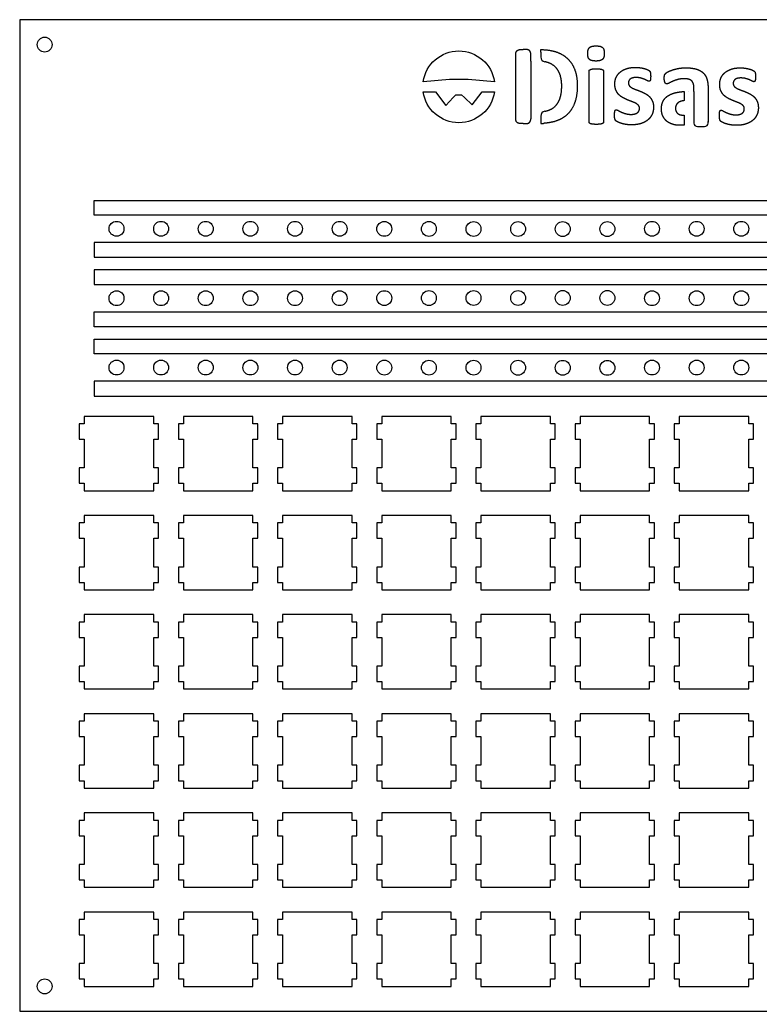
# Model space of a CAD drawing. Header units: millimetres. Extents: x 0 to 300, y 0 to 200.
# Drawn here: x 0 to 149.3, y 0 to 200 of the extents above; entities that cross this region are included whole.
import ezdxf

# ---------------------------------------------------------------- set-up
doc = ezdxf.new("R2010")
doc.units = ezdxf.units.MM
doc.layers.get('0').update_dxf_attribs({"linetype": 'CONTINUOUS'})

msp = doc.modelspace()

# ---------------------------------------------------------------- linework, layer by layer
for p, q in [((100.93, 194), (101.54, 194)), ((102.15, 194), (101.54, 194)), ((100.03, 180.03), (100.03, 193.04)), ((103.05, 191.63), (103.05, 193.04)), ((105.05, 193.48), (105.05, 193.98)), ((105.05, 193.98), (105.58, 193.98)), ((105.05, 193.48), (105.05, 192.51)), ((103.05, 191.63), (103.05, 181.47)), ((114.81, 179.37), (114.81, 189.64)), ((117.72, 189.64), (117.72, 179.37)), ((135.96, 185.57), (135.96, 186.19)), ((138.81, 186.26), (138.81, 179.34)), ((133.96, 185.57), (133.96, 183.7)), ((134.95, 185.57), (134.95, 185.57)), ((135.96, 185.57), (135.96, 179.48)), ((103.05, 181.47), (103.05, 180.03)), ((105.05, 180.58), (105.05, 179.61)), ((133.96, 180.78), (133.96, 178.78)), ((101.54, 179.07), (100.93, 179.07)), ((101.54, 179.07), (102.15, 179.07)), ((105.05, 179.61), (105.05, 179.1)), ((105.05, 179.1), (105.59, 179.11)), ((135.96, 179.48), (135.96, 179.18)), ((136.66, 178.48), (138.11, 178.48)), ((138.81, 179.18), (138.81, 179.48))]:
    msp.add_line(p, q)
for points in [[(300, 200), (0, 200), (0, 0), (300, 0)], [(285, 160.58), (15, 160.58), (15, 163.58), (285, 163.58)], [(15, 152.09), (285, 152.09), (285, 155.09), (15, 155.09)], [(15, 149.59), (15, 146.59), (285, 146.59), (285, 149.59)], [(285, 141.09), (285, 138.09), (15, 138.09), (15, 141.09)], [(15, 132.59), (15, 135.59), (285, 135.59), (285, 132.59)], [(15, 124.1), (285, 124.1), (285, 127.1), (15, 127.1)], [(13, 105), (27, 105), (27, 106.5), (28, 106.5), (28, 109.6), (27, 109.6), (27, 115.4), (28, 115.4), (28, 118.5), (27, 118.5), (27, 120), (13, 120), (13, 118.5), (12, 118.5), (12, 115.4), (13, 115.4), (13, 109.6), (12, 109.6), (12, 106.5), (13, 106.5)], [(47, 109.6), (47, 115.4), (48, 115.4), (48, 118.5), (47, 118.5), (47, 120), (33, 120), (33, 118.5), (32, 118.5), (32, 115.4), (33, 115.4), (33, 109.6), (32, 109.6), (32, 106.5), (33, 106.5), (33, 105), (47, 105), (47, 106.5), (48, 106.5), (48, 109.6)], [(52, 109.6), (52, 106.5), (53, 106.5), (53, 105), (67, 105), (67, 106.5), (68, 106.5), (68, 109.6), (67, 109.6), (67, 115.4), (68, 115.4), (68, 118.5), (67, 118.5), (67, 120), (53, 120), (53, 118.5), (52, 118.5), (52, 115.4), (53, 115.4), (53, 109.6)], [(87, 109.6), (87, 115.4), (88, 115.4), (88, 118.5), (87, 118.5), (87, 120), (73, 120), (73, 118.5), (72, 118.5), (72, 115.4), (73, 115.4), (73, 109.6), (72, 109.6), (72, 106.5), (73, 106.5), (73, 105), (87, 105), (87, 106.5), (88, 106.5), (88, 109.6)], [(107, 106.5), (108, 106.5), (108, 109.6), (107, 109.6), (107, 115.4), (108, 115.4), (108, 118.5), (107, 118.5), (107, 120), (93, 120), (93, 118.5), (92, 118.5), (92, 115.4), (93, 115.4), (93, 109.6), (92, 109.6), (92, 106.5), (93, 106.5), (93, 105), (107, 105)], [(112, 115.4), (113, 115.4), (113, 109.6), (112, 109.6), (112, 106.5), (113, 106.5), (113, 105), (127, 105), (127, 106.5), (128, 106.5), (128, 109.6), (127, 109.6), (127, 115.4), (128, 115.4), (128, 118.5), (127, 118.5), (127, 120), (113, 120), (113, 118.5), (112, 118.5)], [(133, 109.6), (132, 109.6), (132, 106.5), (133, 106.5), (133, 105), (147, 105), (147, 106.5), (148, 106.5), (148, 109.6), (147, 109.6), (147, 115.4), (148, 115.4), (148, 118.5), (147, 118.5), (147, 120), (133, 120), (133, 118.5), (132, 118.5), (132, 115.4), (133, 115.4)], [(13, 85), (27, 85), (27, 86.5), (28, 86.5), (28, 89.6), (27, 89.6), (27, 95.4), (28, 95.4), (28, 98.5), (27, 98.5), (27, 100), (13, 100), (13, 98.5), (12, 98.5), (12, 95.4), (13, 95.4), (13, 89.6), (12, 89.6), (12, 86.5), (13, 86.5)], [(33, 100), (33, 98.5), (32, 98.5), (32, 95.4), (33, 95.4), (33, 89.6), (32, 89.6), (32, 86.5), (33, 86.5), (33, 85), (47, 85), (47, 86.5), (48, 86.5), (48, 89.6), (47, 89.6), (47, 95.4), (48, 95.4), (48, 98.5), (47, 98.5), (47, 100)], [(53, 100), (53, 98.5), (52, 98.5), (52, 95.4), (53, 95.4), (53, 89.6), (52, 89.6), (52, 86.5), (53, 86.5), (53, 85), (67, 85), (67, 86.5), (68, 86.5), (68, 89.6), (67, 89.6), (67, 95.4), (68, 95.4), (68, 98.5), (67, 98.5), (67, 100)], [(73, 95.4), (73, 89.6), (72, 89.6), (72, 86.5), (73, 86.5), (73, 85), (87, 85), (87, 86.5), (88, 86.5), (88, 89.6), (87, 89.6), (87, 95.4), (88, 95.4), (88, 98.5), (87, 98.5), (87, 100), (73, 100), (73, 98.5), (72, 98.5), (72, 95.4)], [(92, 95.4), (93, 95.4), (93, 89.6), (92, 89.6), (92, 86.5), (93, 86.5), (93, 85), (107, 85), (107, 86.5), (108, 86.5), (108, 89.6), (107, 89.6), (107, 95.4), (108, 95.4), (108, 98.5), (107, 98.5), (107, 100), (93, 100), (93, 98.5), (92, 98.5)], [(128, 86.5), (128, 89.6), (127, 89.6), (127, 95.4), (128, 95.4), (128, 98.5), (127, 98.5), (127, 100), (113, 100), (113, 98.5), (112, 98.5), (112, 95.4), (113, 95.4), (113, 89.6), (112, 89.6), (112, 86.5), (113, 86.5), (113, 85), (127, 85), (127, 86.5)], [(147, 86.5), (148, 86.5), (148, 89.6), (147, 89.6), (147, 95.4), (148, 95.4), (148, 98.5), (147, 98.5), (147, 100), (133, 100), (133, 98.5), (132, 98.5), (132, 95.4), (133, 95.4), (133, 89.6), (132, 89.6), (132, 86.5), (133, 86.5), (133, 85), (147, 85)], [(27, 69.6), (27, 75.4), (28, 75.4), (28, 78.5), (27, 78.5), (27, 80), (13, 80), (13, 78.5), (12, 78.5), (12, 75.4), (13, 75.4), (13, 69.6), (12, 69.6), (12, 66.5), (13, 66.5), (13, 65), (27, 65), (27, 66.5), (28, 66.5), (28, 69.6)], [(33, 65), (47, 65), (47, 66.5), (48, 66.5), (48, 69.6), (47, 69.6), (47, 75.4), (48, 75.4), (48, 78.5), (47, 78.5), (47, 80), (33, 80), (33, 78.5), (32, 78.5), (32, 75.4), (33, 75.4), (33, 69.6), (32, 69.6), (32, 66.5), (33, 66.5)], [(52, 66.5), (53, 66.5), (53, 65), (67, 65), (67, 66.5), (68, 66.5), (68, 69.6), (67, 69.6), (67, 75.4), (68, 75.4), (68, 78.5), (67, 78.5), (67, 80), (53, 80), (53, 78.5), (52, 78.5), (52, 75.4), (53, 75.4), (53, 69.6), (52, 69.6)], [(88, 69.6), (87, 69.6), (87, 75.4), (88, 75.4), (88, 78.5), (87, 78.5), (87, 80), (73, 80), (73, 78.5), (72, 78.5), (72, 75.4), (73, 75.4), (73, 69.6), (72, 69.6), (72, 66.5), (73, 66.5), (73, 65), (87, 65), (87, 66.5), (88, 66.5)], [(92, 75.4), (93, 75.4), (93, 69.6), (92, 69.6), (92, 66.5), (93, 66.5), (93, 65), (107, 65), (107, 66.5), (108, 66.5), (108, 69.6), (107, 69.6), (107, 75.4), (108, 75.4), (108, 78.5), (107, 78.5), (107, 80), (93, 80), (93, 78.5), (92, 78.5)], [(127, 75.4), (128, 75.4), (128, 78.5), (127, 78.5), (127, 80), (113, 80), (113, 78.5), (112, 78.5), (112, 75.4), (113, 75.4), (113, 69.6), (112, 69.6), (112, 66.5), (113, 66.5), (113, 65), (127, 65), (127, 66.5), (128, 66.5), (128, 69.6), (127, 69.6)], [(148, 69.6), (147, 69.6), (147, 75.4), (148, 75.4), (148, 78.5), (147, 78.5), (147, 80), (133, 80), (133, 78.5), (132, 78.5), (132, 75.4), (133, 75.4), (133, 69.6), (132, 69.6), (132, 66.5), (133, 66.5), (133, 65), (147, 65), (147, 66.5), (148, 66.5)], [(12, 55.4), (13, 55.4), (13, 49.6), (12, 49.6), (12, 46.5), (13, 46.5), (13, 45), (27, 45), (27, 46.5), (28, 46.5), (28, 49.6), (27, 49.6), (27, 55.4), (28, 55.4), (28, 58.5), (27, 58.5), (27, 60), (13, 60), (13, 58.5), (12, 58.5)], [(32, 49.6), (32, 46.5), (33, 46.5), (33, 45), (47, 45), (47, 46.5), (48, 46.5), (48, 49.6), (47, 49.6), (47, 55.4), (48, 55.4), (48, 58.5), (47, 58.5), (47, 60), (33, 60), (33, 58.5), (32, 58.5), (32, 55.4), (33, 55.4), (33, 49.6)], [(52, 58.5), (52, 55.4), (53, 55.4), (53, 49.6), (52, 49.6), (52, 46.5), (53, 46.5), (53, 45), (67, 45), (67, 46.5), (68, 46.5), (68, 49.6), (67, 49.6), (67, 55.4), (68, 55.4), (68, 58.5), (67, 58.5), (67, 60), (53, 60), (53, 58.5)], [(73, 55.4), (73, 49.6), (72, 49.6), (72, 46.5), (73, 46.5), (73, 45), (87, 45), (87, 46.5), (88, 46.5), (88, 49.6), (87, 49.6), (87, 55.4), (88, 55.4), (88, 58.5), (87, 58.5), (87, 60), (73, 60), (73, 58.5), (72, 58.5), (72, 55.4)], [(92, 49.6), (92, 46.5), (93, 46.5), (93, 45), (107, 45), (107, 46.5), (108, 46.5), (108, 49.6), (107, 49.6), (107, 55.4), (108, 55.4), (108, 58.5), (107, 58.5), (107, 60), (93, 60), (93, 58.5), (92, 58.5), (92, 55.4), (93, 55.4), (93, 49.6)], [(113, 60), (113, 58.5), (112, 58.5), (112, 55.4), (113, 55.4), (113, 49.6), (112, 49.6), (112, 46.5), (113, 46.5), (113, 45), (127, 45), (127, 46.5), (128, 46.5), (128, 49.6), (127, 49.6), (127, 55.4), (128, 55.4), (128, 58.5), (127, 58.5), (127, 60)], [(148, 58.5), (147, 58.5), (147, 60), (133, 60), (133, 58.5), (132, 58.5), (132, 55.4), (133, 55.4), (133, 49.6), (132, 49.6), (132, 46.5), (133, 46.5), (133, 45), (147, 45), (147, 46.5), (148, 46.5), (148, 49.6), (147, 49.6), (147, 55.4), (148, 55.4)], [(13, 25), (27, 25), (27, 26.5), (28, 26.5), (28, 29.6), (27, 29.6), (27, 35.4), (28, 35.4), (28, 38.5), (27, 38.5), (27, 40), (13, 40), (13, 38.5), (12, 38.5), (12, 35.4), (13, 35.4), (13, 29.6), (12, 29.6), (12, 26.5), (13, 26.5)], [(47, 38.5), (47, 40), (33, 40), (33, 38.5), (32, 38.5), (32, 35.4), (33, 35.4), (33, 29.6), (32, 29.6), (32, 26.5), (33, 26.5), (33, 25), (47, 25), (47, 26.5), (48, 26.5), (48, 29.6), (47, 29.6), (47, 35.4), (48, 35.4), (48, 38.5)], [(52, 26.5), (53, 26.5), (53, 25), (67, 25), (67, 26.5), (68, 26.5), (68, 29.6), (67, 29.6), (67, 35.4), (68, 35.4), (68, 38.5), (67, 38.5), (67, 40), (53, 40), (53, 38.5), (52, 38.5), (52, 35.4), (53, 35.4), (53, 29.6), (52, 29.6)], [(88, 35.4), (88, 38.5), (87, 38.5), (87, 40), (73, 40), (73, 38.5), (72, 38.5), (72, 35.4), (73, 35.4), (73, 29.6), (72, 29.6), (72, 26.5), (73, 26.5), (73, 25), (87, 25), (87, 26.5), (88, 26.5), (88, 29.6), (87, 29.6), (87, 35.4)], [(108, 38.5), (107, 38.5), (107, 40), (93, 40), (93, 38.5), (92, 38.5), (92, 35.4), (93, 35.4), (93, 29.6), (92, 29.6), (92, 26.5), (93, 26.5), (93, 25), (107, 25), (107, 26.5), (108, 26.5), (108, 29.6), (107, 29.6), (107, 35.4), (108, 35.4)], [(113, 29.6), (112, 29.6), (112, 26.5), (113, 26.5), (113, 25), (127, 25), (127, 26.5), (128, 26.5), (128, 29.6), (127, 29.6), (127, 35.4), (128, 35.4), (128, 38.5), (127, 38.5), (127, 40), (113, 40), (113, 38.5), (112, 38.5), (112, 35.4), (113, 35.4)], [(148, 29.6), (147, 29.6), (147, 35.4), (148, 35.4), (148, 38.5), (147, 38.5), (147, 40), (133, 40), (133, 38.5), (132, 38.5), (132, 35.4), (133, 35.4), (133, 29.6), (132, 29.6), (132, 26.5), (133, 26.5), (133, 25), (147, 25), (147, 26.5), (148, 26.5)], [(27, 15.4), (28, 15.4), (28, 18.5), (27, 18.5), (27, 20), (13, 20), (13, 18.5), (12, 18.5), (12, 15.4), (13, 15.4), (13, 9.6), (12, 9.6), (12, 6.5), (13, 6.5), (13, 5), (27, 5), (27, 6.5), (28, 6.5), (28, 9.6), (27, 9.6)], [(48, 6.5), (48, 9.6), (47, 9.6), (47, 15.4), (48, 15.4), (48, 18.5), (47, 18.5), (47, 20), (33, 20), (33, 18.5), (32, 18.5), (32, 15.4), (33, 15.4), (33, 9.6), (32, 9.6), (32, 6.5), (33, 6.5), (33, 5), (47, 5), (47, 6.5)], [(67, 9.6), (67, 15.4), (68, 15.4), (68, 18.5), (67, 18.5), (67, 20), (53, 20), (53, 18.5), (52, 18.5), (52, 15.4), (53, 15.4), (53, 9.6), (52, 9.6), (52, 6.5), (53, 6.5), (53, 5), (67, 5), (67, 6.5), (68, 6.5), (68, 9.6)], [(88, 9.6), (87, 9.6), (87, 15.4), (88, 15.4), (88, 18.5), (87, 18.5), (87, 20), (73, 20), (73, 18.5), (72, 18.5), (72, 15.4), (73, 15.4), (73, 9.6), (72, 9.6), (72, 6.5), (73, 6.5), (73, 5), (87, 5), (87, 6.5), (88, 6.5)], [(107, 6.5), (108, 6.5), (108, 9.6), (107, 9.6), (107, 15.4), (108, 15.4), (108, 18.5), (107, 18.5), (107, 20), (93, 20), (93, 18.5), (92, 18.5), (92, 15.4), (93, 15.4), (93, 9.6), (92, 9.6), (92, 6.5), (93, 6.5), (93, 5), (107, 5)], [(128, 18.5), (127, 18.5), (127, 20), (113, 20), (113, 18.5), (112, 18.5), (112, 15.4), (113, 15.4), (113, 9.6), (112, 9.6), (112, 6.5), (113, 6.5), (113, 5), (127, 5), (127, 6.5), (128, 6.5), (128, 9.6), (127, 9.6), (127, 15.4), (128, 15.4)], [(148, 18.5), (147, 18.5), (147, 20), (133, 20), (133, 18.5), (132, 18.5), (132, 15.4), (133, 15.4), (133, 9.6), (132, 9.6), (132, 6.5), (133, 6.5), (133, 5), (147, 5), (147, 6.5), (148, 6.5), (148, 9.6), (147, 9.6), (147, 15.4), (148, 15.4)]]:
    msp.add_lwpolyline(points, close=True)
for points in [[(81.36, 187.48, -0.87068), (95.72, 187.48), (90.43, 187.98), (86.64, 187.98)], [(89.66, 184.34), (91.24, 182.84), (93.27, 185.48), (95.72, 185.48, -0.87068), (81.36, 185.48), (83.81, 185.48), (85.91, 182.74), (87.42, 184.34), (87.95, 184.9), (89.07, 184.9)]]:
    msp.add_lwpolyline(points, format="xyb", close=True)
for centre in [(5, 195), (19.5, 157.84), (28.5, 157.84), (37.5, 157.84), (46.5, 157.84), (55.5, 157.84), (64.5, 157.84), (73.5, 157.83), (82.5, 157.82), (91.5, 157.81), (100.5, 157.8), (109.5, 157.79), (118.5, 157.78), (127.5, 157.84), (136.5, 157.84), (145.5, 157.84), (19.5, 143.84), (28.5, 143.84), (37.5, 143.84), (46.5, 143.84), (55.5, 143.84), (64.5, 143.84), (73.5, 143.85), (82.5, 143.86), (91.5, 143.87), (100.5, 143.88), (109.5, 143.89), (118.5, 143.89), (127.5, 143.84), (136.5, 143.84), (145.5, 143.84), (19.5, 129.85), (28.5, 129.85), (37.5, 129.85), (46.5, 129.85), (55.5, 129.85), (64.5, 129.85), (73.5, 129.84), (82.5, 129.83), (91.5, 129.82), (100.5, 129.81), (109.5, 129.8), (118.5, 129.79), (127.5, 129.85), (136.5, 129.85), (145.5, 129.85), (5, 5)]:
    msp.add_circle(centre, 1.5)
for centre, radius, start, end in [((106.05, 192.51), 1, 180, 260.2178), ((106.05, 180.58), 1, 99.7601, 180), ((136.66, 179.18), 0.7, 180, 270), ((138.11, 179.18), 0.7, -90, 0)]:
    msp.add_arc(centre, radius, start, end)
for points in [[(100.29, 193.78), (100.55, 194), (100.93, 194)], [(102.79, 193.78), (102.53, 194), (102.15, 194)], [(114.53, 193.18), (114.53, 194.06), (114.88, 194.4)], [(114.88, 194.4), (115.24, 194.74), (116.22, 194.74)], [(116.22, 194.74), (117.19, 194.74), (117.53, 194.41)], [(117.53, 194.41), (117.88, 194.08), (117.88, 193.24)], [(100.03, 193.04), (100.03, 193.55), (100.29, 193.78)], [(103.05, 193.04), (103.05, 193.55), (102.79, 193.78)], [(105.58, 193.98), (107.05, 193.9), (108.15, 193.54)], [(108.15, 193.54), (109.54, 193.07), (110.49, 192.15)], [(110.49, 192.15), (111.44, 191.23), (111.94, 189.88)], [(114.87, 192.02), (114.53, 192.34), (114.53, 193.18)], [(116.19, 191.69), (115.21, 191.69), (114.87, 192.02)], [(117.52, 192.03), (117.16, 191.69), (116.19, 191.69)], [(117.88, 193.24), (117.88, 192.36), (117.52, 192.03)], [(106.84, 191.25), (106.43, 191.43), (105.88, 191.53)], [(108.25, 190.21), (107.7, 190.88), (106.84, 191.25)], [(109.05, 188.63), (108.8, 189.54), (108.25, 190.21)], [(115.11, 190), (115.28, 190.06), (115.56, 190.09)], [(115.56, 190.09), (115.83, 190.13), (116.26, 190.13)], [(116.26, 190.13), (116.69, 190.13), (116.97, 190.09)], [(116.97, 190.09), (117.24, 190.06), (117.41, 190)], [(121.12, 189.49), (121.66, 189.93), (122.44, 190.17)], [(122.44, 190.17), (123.22, 190.41), (124.19, 190.41)], [(124.19, 190.41), (124.68, 190.41), (125.13, 190.34)], [(125.13, 190.34), (125.59, 190.28), (125.96, 190.17)], [(125.96, 190.17), (126.33, 190.07), (126.58, 189.95)], [(131.76, 189.93), (132.3, 190.1), (132.94, 190.21)], [(132.94, 190.21), (133.58, 190.32), (134.26, 190.32)], [(134.26, 190.32), (135.47, 190.32), (136.33, 190.09)], [(136.33, 190.09), (137.19, 189.85), (137.75, 189.36)], [(142.27, 189.4), (142.81, 189.84), (143.59, 190.08)], [(143.59, 190.08), (144.37, 190.32), (145.34, 190.32)], [(145.34, 190.32), (145.82, 190.32), (146.28, 190.25)], [(146.28, 190.25), (146.73, 190.19), (147.1, 190.08)], [(147.1, 190.08), (147.47, 189.98), (147.73, 189.86)], [(109.29, 186.65), (109.29, 187.71), (109.05, 188.63)], [(111.94, 189.88), (112.43, 188.53), (112.43, 186.76)], [(114.81, 189.64), (114.81, 189.76), (114.88, 189.85)], [(114.88, 189.85), (114.95, 189.93), (115.11, 190)], [(117.41, 190), (117.58, 189.93), (117.65, 189.85)], [(117.65, 189.85), (117.72, 189.76), (117.72, 189.64)], [(120, 187.08), (120, 187.82), (120.29, 188.44)], [(120.29, 188.44), (120.58, 189.05), (121.12, 189.49)], [(123.11, 188.05), (122.92, 187.9), (122.83, 187.7)], [(123.58, 188.28), (123.29, 188.2), (123.11, 188.05)], [(124.26, 188.36), (123.87, 188.36), (123.58, 188.28)], [(125.25, 188.24), (124.81, 188.36), (124.26, 188.36)], [(126.01, 187.98), (125.68, 188.12), (125.25, 188.24)], [(126.58, 189.95), (126.83, 189.83), (126.94, 189.74)], [(126.94, 189.74), (127.05, 189.65), (127.1, 189.57)], [(127.1, 189.57), (127.14, 189.48), (127.17, 189.36)], [(127.21, 188.11), (127.19, 187.91), (127.15, 187.79)], [(127.17, 189.36), (127.19, 189.24), (127.21, 189.06)], [(127.21, 189.06), (127.23, 188.88), (127.23, 188.61)], [(127.23, 188.61), (127.23, 188.3), (127.21, 188.11)], [(129.97, 188.25), (129.97, 188.6), (130.03, 188.81)], [(130, 187.76), (129.97, 187.98), (129.97, 188.25)], [(130.03, 188.81), (130.08, 189.02), (130.25, 189.19)], [(130.25, 189.19), (130.41, 189.35), (130.81, 189.56)], [(130.81, 189.56), (131.22, 189.76), (131.76, 189.93)], [(134.01, 188.12), (133.28, 188.12), (132.71, 187.96)], [(134.94, 188), (134.56, 188.12), (134.01, 188.12)], [(135.54, 187.65), (135.31, 187.89), (134.94, 188)], [(137.75, 189.36), (138.3, 188.87), (138.55, 188.1)], [(138.55, 188.1), (138.81, 187.32), (138.81, 186.26)], [(141.15, 186.99), (141.15, 187.73), (141.44, 188.35)], [(141.44, 188.35), (141.73, 188.96), (142.27, 189.4)], [(144.73, 188.19), (144.44, 188.11), (144.25, 187.96)], [(145.41, 188.27), (145.02, 188.27), (144.73, 188.19)], [(146.39, 188.15), (145.96, 188.27), (145.41, 188.27)], [(147.16, 187.89), (146.83, 188.03), (146.39, 188.15)], [(147.73, 189.86), (147.98, 189.74), (148.09, 189.65)], [(148.09, 189.65), (148.2, 189.56), (148.25, 189.48)], [(148.25, 189.48), (148.29, 189.39), (148.32, 189.27)], [(148.36, 188.02), (148.34, 187.82), (148.3, 187.7)], [(148.32, 189.27), (148.34, 189.15), (148.36, 188.97)], [(148.36, 188.97), (148.37, 188.79), (148.37, 188.52)], [(148.37, 188.52), (148.37, 188.21), (148.36, 188.02)], [(109.01, 184.39), (109.29, 185.36), (109.29, 186.65)], [(112.43, 186.76), (112.43, 184.7), (111.9, 183.24)], [(120.22, 185.83), (120, 186.35), (120, 187.08)], [(122.83, 187.7), (122.74, 187.49), (122.74, 187.26)], [(122.74, 187.26), (122.74, 186.91), (122.96, 186.66)], [(122.96, 186.66), (123.18, 186.42), (123.53, 186.24)], [(123.53, 186.24), (123.89, 186.05), (124.35, 185.89)], [(126.56, 187.72), (126.34, 187.84), (126.01, 187.98)], [(126.88, 187.6), (126.78, 187.6), (126.56, 187.72)], [(127.04, 187.64), (126.97, 187.6), (126.88, 187.6)], [(127.15, 187.79), (127.11, 187.68), (127.04, 187.64)], [(130.1, 187.39), (130.04, 187.54), (130, 187.76)], [(130.26, 187.16), (130.17, 187.24), (130.1, 187.39)], [(130.49, 187.08), (130.36, 187.08), (130.26, 187.16)], [(130.97, 187.24), (130.67, 187.08), (130.49, 187.08)], [(131.7, 187.6), (131.26, 187.4), (130.97, 187.24)], [(132.71, 187.96), (132.14, 187.8), (131.7, 187.6)], [(135.86, 187.04), (135.76, 187.4), (135.54, 187.65)], [(135.96, 186.19), (135.96, 186.68), (135.86, 187.04)], [(141.36, 185.74), (141.15, 186.26), (141.15, 186.99)], [(143.98, 187.61), (143.88, 187.4), (143.88, 187.17)], [(143.88, 187.17), (143.88, 186.82), (144.1, 186.57)], [(144.25, 187.96), (144.07, 187.81), (143.98, 187.61)], [(144.1, 186.57), (144.32, 186.33), (144.68, 186.15)], [(144.68, 186.15), (145.04, 185.96), (145.49, 185.8)], [(147.7, 187.63), (147.48, 187.75), (147.16, 187.89)], [(148.03, 187.51), (147.92, 187.51), (147.7, 187.63)], [(148.19, 187.55), (148.12, 187.51), (148.03, 187.51)], [(148.3, 187.7), (148.26, 187.59), (148.19, 187.55)], [(108.16, 182.77), (108.73, 183.42), (109.01, 184.39)], [(120.78, 184.94), (120.43, 185.31), (120.22, 185.83)], [(121.58, 184.32), (121.13, 184.58), (120.78, 184.94)], [(122.49, 183.87), (122.02, 184.07), (121.58, 184.32)], [(124.35, 185.89), (124.8, 185.73), (125.27, 185.54)], [(125.27, 185.54), (125.74, 185.35), (126.19, 185.09)], [(126.19, 185.09), (126.65, 184.84), (127.01, 184.47)], [(127.01, 184.47), (127.36, 184.1), (127.58, 183.59)], [(129.76, 183.63), (130.11, 184.29), (130.81, 184.72)], [(130.81, 184.72), (131.5, 185.15), (132.54, 185.36)], [(132.54, 185.36), (133.19, 185.49), (133.96, 185.54)], [(141.93, 184.85), (141.58, 185.22), (141.36, 185.74)], [(142.73, 184.23), (142.28, 184.49), (141.93, 184.85)], [(143.64, 183.78), (143.17, 183.98), (142.73, 184.23)], [(145.49, 185.8), (145.95, 185.64), (146.42, 185.45)], [(146.42, 185.45), (146.88, 185.26), (147.34, 185)], [(147.34, 185), (147.8, 184.75), (148.15, 184.38)], [(148.15, 184.38), (148.51, 184.01), (148.73, 183.5)], [(106.73, 181.79), (107.59, 182.12), (108.16, 182.77)], [(111.9, 183.24), (111.36, 181.78), (110.36, 180.86)], [(123.4, 183.51), (122.96, 183.68), (122.49, 183.87)], [(124.2, 183.17), (123.84, 183.35), (123.4, 183.51)], [(124.76, 182.74), (124.55, 182.98), (124.2, 183.17)], [(124.98, 182.14), (124.98, 182.49), (124.76, 182.74)], [(124.86, 181.61), (124.98, 181.84), (124.98, 182.14)], [(127.8, 182.37), (127.8, 181.49), (127.47, 180.83)], [(127.58, 183.59), (127.8, 183.08), (127.8, 182.37)], [(129.4, 182.06), (129.4, 182.96), (129.76, 183.63)], [(129.68, 180.61), (129.4, 181.23), (129.4, 182.06)], [(132.39, 182.83), (132.24, 182.54), (132.24, 182.15)], [(132.24, 182.15), (132.24, 181.51), (132.65, 181.14)], [(132.84, 183.33), (132.53, 183.12), (132.39, 182.83)], [(133.65, 183.64), (133.15, 183.54), (132.84, 183.33)], [(133.96, 183.7), (133.8, 183.67), (133.65, 183.64)], [(144.55, 183.42), (144.1, 183.59), (143.64, 183.78)], [(145.34, 183.08), (144.99, 183.26), (144.55, 183.42)], [(145.91, 182.65), (145.7, 182.89), (145.34, 183.08)], [(146.12, 182.05), (146.12, 182.4), (145.91, 182.65)], [(146.01, 181.52), (146.12, 181.75), (146.12, 182.05)], [(148.95, 182.28), (148.95, 181.4), (148.62, 180.74)], [(148.73, 183.5), (148.95, 182.99), (148.95, 182.28)], [(100.29, 179.3), (100.03, 179.52), (100.03, 180.03)], [(102.79, 179.3), (103.05, 179.52), (103.05, 180.03)], [(105.88, 181.57), (106.35, 181.65), (106.73, 181.79)], [(110.36, 180.86), (109.35, 179.94), (107.92, 179.5)], [(119.94, 180.79), (119.94, 181.13), (119.97, 181.33)], [(120.01, 180.02), (119.94, 180.28), (119.94, 180.79)], [(119.97, 181.33), (119.99, 181.53), (120.04, 181.65)], [(120.21, 179.64), (120.08, 179.76), (120.01, 180.02)], [(120.04, 181.65), (120.08, 181.77), (120.15, 181.81)], [(120.15, 181.81), (120.22, 181.85), (120.33, 181.85)], [(120.33, 181.85), (120.45, 181.85), (120.7, 181.71)], [(120.7, 181.71), (120.95, 181.56), (121.32, 181.39)], [(121.32, 181.39), (121.69, 181.22), (122.18, 181.07)], [(122.18, 181.07), (122.67, 180.92), (123.29, 180.92)], [(123.29, 180.92), (123.68, 180.92), (123.99, 181)], [(123.99, 181), (124.29, 181.08), (124.52, 181.23)], [(124.52, 181.23), (124.74, 181.38), (124.86, 181.61)], [(127.47, 180.83), (127.14, 180.16), (126.54, 179.71)], [(130.46, 179.56), (129.96, 179.99), (129.68, 180.61)], [(132.65, 181.14), (133.06, 180.77), (133.79, 180.77)], [(133.79, 180.77), (133.87, 180.77), (133.96, 180.78)], [(141.09, 180.7), (141.09, 181.04), (141.12, 181.24)], [(141.16, 179.93), (141.09, 180.19), (141.09, 180.7)], [(141.12, 181.24), (141.14, 181.44), (141.18, 181.56)], [(141.18, 181.56), (141.23, 181.68), (141.3, 181.72)], [(141.3, 181.72), (141.37, 181.76), (141.47, 181.76)], [(141.47, 181.76), (141.6, 181.76), (141.85, 181.62)], [(141.85, 181.62), (142.1, 181.47), (142.47, 181.3)], [(142.47, 181.3), (142.83, 181.13), (143.33, 180.98)], [(143.33, 180.98), (143.82, 180.83), (144.44, 180.83)], [(144.44, 180.83), (144.83, 180.83), (145.14, 180.91)], [(145.14, 180.91), (145.44, 180.99), (145.67, 181.14)], [(145.67, 181.14), (145.89, 181.29), (146.01, 181.52)], [(148.62, 180.74), (148.29, 180.07), (147.69, 179.62)], [(100.93, 179.07), (100.55, 179.07), (100.29, 179.3)], [(102.15, 179.07), (102.53, 179.07), (102.79, 179.3)], [(107.92, 179.5), (106.89, 179.2), (105.59, 179.11)], [(114.88, 179.17), (114.81, 179.26), (114.81, 179.37)], [(115.11, 179.03), (114.95, 179.09), (114.88, 179.17)], [(115.56, 178.94), (115.28, 178.97), (115.11, 179.03)], [(116.26, 178.91), (115.83, 178.91), (115.56, 178.94)], [(116.97, 178.94), (116.69, 178.91), (116.26, 178.91)], [(117.41, 179.03), (117.24, 178.97), (116.97, 178.94)], [(117.65, 179.17), (117.58, 179.09), (117.41, 179.03)], [(117.72, 179.37), (117.72, 179.26), (117.65, 179.17)], [(120.61, 179.38), (120.34, 179.52), (120.21, 179.64)], [(121.31, 179.11), (120.89, 179.24), (120.61, 179.38)], [(122.25, 178.89), (121.72, 178.98), (121.31, 179.11)], [(123.35, 178.81), (122.77, 178.81), (122.25, 178.89)], [(125.13, 179.03), (124.31, 178.81), (123.35, 178.81)], [(126.54, 179.71), (125.94, 179.26), (125.13, 179.03)], [(131.65, 178.93), (130.96, 179.14), (130.46, 179.56)], [(133.15, 178.72), (132.33, 178.72), (131.65, 178.93)], [(133.96, 178.78), (133.57, 178.72), (133.15, 178.72)], [(141.36, 179.55), (141.23, 179.67), (141.16, 179.93)], [(141.76, 179.29), (141.48, 179.43), (141.36, 179.55)], [(142.45, 179.02), (142.04, 179.15), (141.76, 179.29)], [(143.39, 178.8), (142.87, 178.89), (142.45, 179.02)], [(144.5, 178.72), (143.92, 178.72), (143.39, 178.8)], [(146.27, 178.94), (145.45, 178.72), (144.5, 178.72)], [(147.69, 179.62), (147.09, 179.17), (146.27, 178.94)]]:
    msp.add_open_spline(points, degree=2)

doc.saveas('drawing.dxf')
